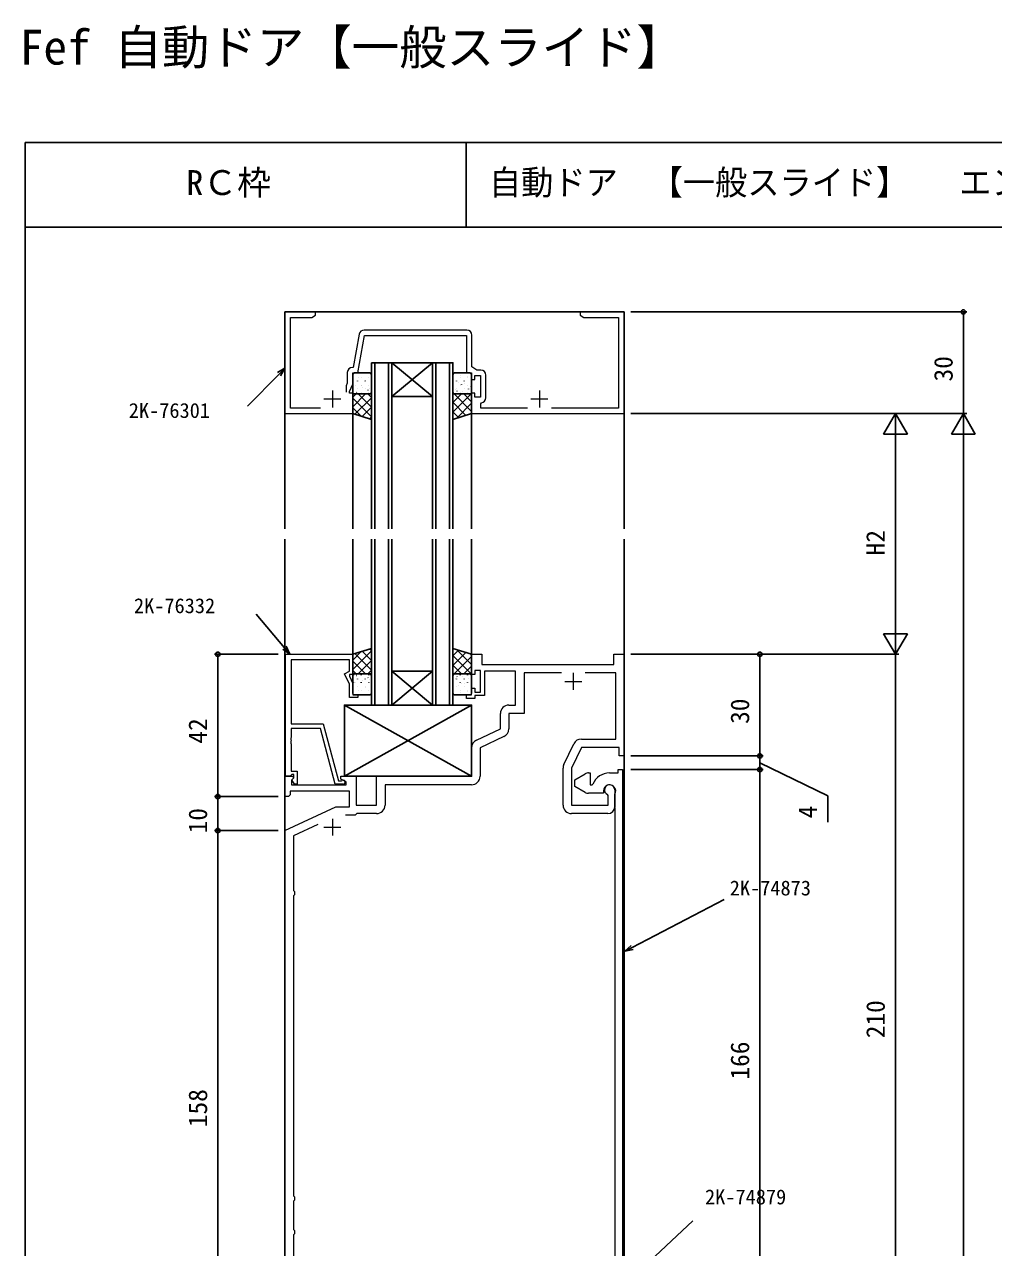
# Model space of a CAD drawing. Units: millimetres, scale not verified. Extents: x -437 to 438, y -681 to 679.
# Drawn here: x -436.9 to -151.2, y 317.8 to 678.6 of the extents above; entities that cross this region are included whole.
import ezdxf
from ezdxf.enums import TextEntityAlignment as Align

# ---------------------------------------------------------------- set-up
doc = ezdxf.new("R2010")
doc.units = ezdxf.units.MM
doc.header["$LTSCALE"] = 4
for name, color, linetype in [('0-1_USER1', 3, 'Continuous'), ('0-3_YKK_12', 2, 'Continuous'), ('0-4_YKK_13', 4, 'Continuous'), ('0-6_YKK_D', 6, 'Continuous'), ('0-7_YKK_ZWAK', 7, 'Continuous')]:
    doc.layers.add(name, color=color, linetype=linetype)
doc.layers.add('0-2_YKK_11', color=7, linetype='Continuous', lineweight=18)
doc.styles.add('ＭＳ ゴシック', font='')
doc.styles.get('ＭＳ ゴシック').set_extended_font_data('MS Gothic')

msp = doc.modelspace()

# ---------------------------------------------------------------- linework, layer by layer
at = {"layer": '0-2_YKK_11'}
for p, q in [((-306.447, 588.43), (-336.746, 588.43)), ((-300.847, 568.47), (-300.847, 575.13)), ((-346.077, 570.6), (-346.077, 565.6)), ((-285.077, 570.6), (-285.077, 565.6)), ((-348.577, 568.1), (-343.577, 568.1)), ((-287.577, 568.1), (-282.577, 568.1)), ((-275.077, 487.3), (-275.077, 482.3)), ((-277.577, 484.8), (-272.577, 484.8)), ((-277.835, 460.309), (-274.955, 466.373)), ((-278.077, 448.3), (-278.077, 459.236)), ((-262.877, 452.8), (-262.877, 447.8)), ((-346.077, 444.3), (-346.077, 439.3)), ((-264.877, 445.8), (-275.577, 445.8)), ((-348.577, 441.8), (-343.577, 441.8))]:
    msp.add_line(p, q, dxfattribs=at)
for points in [[(-349.613, 565.43), (-358.447, 565.43), (-358.447, 592.17), (-352.168, 592.17), (-351.077, 592.8), (-351.077, 593.8), (-360.077, 593.8), (-360.077, 563.8), (-340.077, 563.8), (-340.077, 569.8), (-341.077, 569.8), (-341.077, 570.3), (-340.077, 572.445), (-340.077, 575.8), (-338.577, 575.8), (-336.637, 586.8), (-306.577, 586.8), (-306.577, 575.8), (-305.077, 575.8), (-305.077, 573.8), (-304.077, 573.8), (-304.077, 575), (-302.477, 575), (-302.477, 568.6), (-304.077, 568.6), (-304.077, 569.8), (-305.077, 569.8), (-305.077, 563.8), (-260.077, 563.8), (-260.077, 593.8), (-266.119, 593.8), (-266.302, 593.68), (-266.852, 593.68), (-267.035, 593.8), (-267.119, 593.8), (-267.302, 593.68), (-267.852, 593.68), (-268.035, 593.8), (-273.077, 593.8), (-273.077, 592.8)], [(-273.077, 592.8), (-271.986, 592.17), (-261.707, 592.17), (-261.707, 565.43), (-281.541, 565.43)], [(-338.224, 587.19), (-339.945, 577.43), (-340.207, 577.43)], [(-302.347, 576.63), (-303.562, 576.63), (-304.947, 577.6), (-304.947, 586.93)], [(-341.707, 575.93), (-341.707, 572.806), (-342.077, 572.012), (-342.077, 570.1)], [(-288.613, 565.43), (-302.377, 565.43), (-302.377, 566.69), (-302.122, 566.987)], [(-359.877, 456.8), (-359.877, 492.8), (-340.077, 492.8), (-340.077, 486.8), (-341.077, 486.8), (-341.077, 486.3), (-340.077, 484.155), (-340.077, 480.8), (-338.577, 480.8), (-338.577, 480), (-341.077, 480), (-341.077, 483.934), (-342.497, 486.98), (-341.077, 487.8), (-341.077, 491.17), (-358.247, 491.17), (-358.247, 472.3), (-348.778, 472.3), (-344.277, 455.5), (-343.443, 455.5), (-343.254, 455.567)], [(-294.077, 477.8), (-292.077, 477.8), (-292.077, 487.8), (-301.277, 487.8), (-301.277, 480.6), (-304.077, 480.6), (-304.077, 479.8), (-306.577, 479.8), (-306.577, 480.8), (-305.077, 480.8), (-305.077, 482.8), (-304.077, 482.8), (-304.077, 481.6), (-302.477, 481.6), (-302.477, 488), (-304.077, 488), (-304.077, 486.8), (-305.077, 486.8), (-305.077, 492.8), (-302.077, 492.8), (-302.077, 489.8), (-263.077, 489.8), (-263.077, 492.8), (-260.077, 492.8), (-260.077, 462.8), (-261.577, 462.8), (-261.577, 465.3), (-272.697, 465.3), (-275.577, 459.236), (-275.577, 448.3), (-264.807, 448.3), (-264.807, 451.155), (-264.985, 451.429)], [(-278.541, 487.3), (-289.577, 487.3), (-289.577, 475.3), (-294.077, 475.3), (-294.077, 470.764)], [(-272.697, 467.8), (-262.577, 467.8), (-262.577, 487.3), (-271.613, 487.3)], [(-303.633, 467.473), (-296.577, 470.764), (-296.577, 475.3)], [(-342.877, 454.5), (-345.251, 454.5), (-349.646, 470.9), (-358.247, 470.9), (-358.247, 468.258), (-358.367, 468.075), (-358.367, 467.525), (-358.247, 467.342), (-358.247, 467.258), (-358.367, 467.075), (-358.367, 466.525), (-358.247, 466.342), (-358.247, 458.3), (-356.477, 458.3), (-356.477, 454.5), (-357.3, 454.5), (-358.051, 455.8), (-357.477, 456.374), (-357.477, 457.3), (-358.047, 457.3), (-358.247, 457.1), (-358.547, 456.8), (-359.877, 456.8)], [(-295.52, 468.498), (-302.577, 465.207), (-302.577, 456.8)], [(-333.077, 456.8), (-305.077, 456.8), (-305.077, 465.207)], [(-264.377, 457.8), (-261.877, 457.8), (-261.877, 458.8), (-260.577, 458.8)], [(-260.577, 458.8), (-260.577, 282.8)], [(-360.077, 282.8), (-360.077, 440.8), (-345.065, 447.8), (-341.077, 447.8), (-341.077, 452.37), (-358.577, 452.37), (-358.577, 451.3), (-359.077, 450.8), (-360.077, 450.8), (-360.077, 456.8), (-357.777, 456.8), (-357.567, 456.286), (-357.569, 456.283), (-358.147, 455.706), (-358.147, 454.3), (-342.077, 454.3), (-342.077, 455.134), (-343.577, 456), (-343.577, 456.8), (-339.077, 456.8), (-339.077, 448.3), (-333.077, 448.3), (-333.077, 456.8)], [(-271.577, 452.068), (-274.577, 453.8), (-274.577, 455.8), (-271.577, 457.532)], [(-270.577, 457.8), (-270.077, 457.8), (-270.077, 454.3), (-269.568, 454.3), (-269.29, 454.488)], [(-305.077, 454.3), (-330.577, 454.3), (-330.577, 448.3)], [(-266.177, 452.5), (-266.177, 451.8), (-270.577, 451.8)], [(-262.777, 292.8), (-262.777, 447.546), (-262.817, 447.696), (-262.822, 447.705), (-262.832, 447.722), (-262.837, 447.73), (-262.877, 447.88), (-262.877, 451.418), (-262.834, 451.573)], [(-333.077, 445.8), (-338.877, 445.8), (-339.077, 445.6), (-339.377, 445.3), (-342.216, 445.3)], [(-350.376, 442.565), (-357.577, 439.207), (-357.577, 423.094), (-357.314, 422.796), (-357.314, 421.804), (-357.577, 421.506), (-357.577, 333.094), (-357.314, 332.796), (-357.314, 331.804), (-357.577, 331.506), (-357.577, 323.094), (-357.314, 322.796), (-357.314, 321.804), (-357.577, 321.506), (-357.577, 307.3), (-349.931, 307.3)]]:
    msp.add_lwpolyline(points, dxfattribs=at)
for centre, radius, start, end in [((-336.746, 586.93), 1.5, 90.00001, 169.99999), ((-306.447, 586.93), 1.5, 0.00001, 89.99999), ((-340.207, 575.93), 1.5, 90.00001, 179.99999), ((-302.347, 575.13), 1.5, 0.00001, 89.99999), ((-302.347, 568.47), 1.5, 278.62693, 360), ((-294.077, 475.3), 2.5, 90.00001, 179.99999), ((-296.577, 470.764), 2.5, 295, 0), ((-302.577, 465.207), 2.5, 115.00001, 180.00001), ((-272.697, 465.3), 2.5, 90, 154.59228), ((-275.577, 459.236), 2.5, 154.5923, 180), ((-342.877, 455.1), 0.6, 270.00003, 128.94244), ((-305.077, 456.8), 2.5, 270.00001, 359.99999), ((-270.577, 455.8), 2, 89.99998, 120), ((-264.377, 452.5), 5.3, 89.99999, 157.9757), ((-270.577, 453.8), 2, 240, 270.00002), ((-264.377, 452.5), 1.8, 328.99728, 179.99999), ((-264.377, 452.8), 1.5, 0.00002, 246.07405), ((-333.077, 448.3), 2.5, 270.00001, 359.99999), ((-275.577, 448.3), 2.5, 180.00001, 269.99999), ((-264.877, 447.8), 2, 270.00001, 359.99999)]:
    msp.add_arc(centre, radius, start, end, dxfattribs=at)
at = {"layer": '0-3_YKK_12'}
for p, q in [((-360.077, 593.8), (-360.077, 529.8)), ((-360.077, 593.8), (-260.077, 593.8)), ((-260.077, 529.8), (-260.077, 593.8)), ((-334.577, 529.8), (-334.577, 578.8)), ((-333.577, 578.8), (-333.577, 529.8)), ((-329.577, 529.8), (-329.577, 578.8)), ((-328.577, 578.8), (-316.577, 578.8)), ((-328.577, 578.8), (-316.577, 568.8)), ((-316.577, 578.8), (-328.577, 568.8)), ((-316.577, 529.8), (-316.577, 578.8)), ((-315.577, 578.8), (-315.577, 529.8)), ((-311.577, 529.8), (-311.577, 578.8)), ((-328.577, 568.8), (-316.577, 568.8)), ((-340.077, 563.8), (-340.077, 529.8)), ((-305.077, 563.8), (-305.077, 529.8)), ((-360.077, 526.8), (-360.077, 136.2)), ((-340.077, 526.8), (-340.077, 492.8)), ((-334.577, 477.8), (-334.577, 526.8)), ((-333.577, 526.8), (-333.577, 477.8)), ((-329.577, 477.8), (-329.577, 526.8)), ((-328.577, 526.8), (-328.577, 477.8)), ((-316.577, 477.8), (-316.577, 526.8)), ((-315.577, 526.8), (-315.577, 477.8)), ((-311.577, 477.8), (-311.577, 526.8)), ((-310.577, 526.8), (-310.577, 477.8)), ((-305.077, 526.8), (-305.077, 492.8)), ((-260.077, 136.2), (-260.077, 526.8)), ((-328.577, 487.8), (-316.577, 487.8)), ((-328.577, 477.8), (-316.577, 487.8)), ((-316.577, 477.8), (-328.577, 487.8)), ((-328.577, 477.8), (-334.577, 477.8)), ((-328.577, 477.8), (-316.577, 477.8)), ((-310.577, 477.8), (-316.577, 477.8))]:
    msp.add_line(p, q, dxfattribs=at)
for points in [[(-334.577, 578.8), (-328.577, 578.8), (-328.577, 529.8)], [(-316.577, 578.8), (-310.577, 578.8), (-310.577, 529.8)]]:
    msp.add_lwpolyline(points, dxfattribs=at)
at = {"layer": '0-4_YKK_13'}
for p, q in [((-340.077, 570.085), (-340.077, 575.3)), ((-339.862, 574.44), (-339.862, 574.478)), ((-339.577, 575.8), (-335.077, 575.8)), ((-338.651, 575.651), (-338.651, 575.689)), ((-338.339, 574.402), (-338.337, 574.409)), ((-338.198, 575.634), (-338.157, 575.697)), ((-337.619, 574.44), (-337.619, 574.478)), ((-336.468, 573.67), (-336.465, 573.677)), ((-336.408, 575.651), (-336.408, 575.689)), ((-335.377, 574.44), (-335.377, 574.478)), ((-334.577, 575.3), (-334.577, 570.085)), ((-310.577, 575.3), (-310.577, 570.085)), ((-305.577, 575.8), (-310.077, 575.8)), ((-309.498, 575.651), (-309.498, 575.689)), ((-308.467, 574.44), (-308.467, 574.478)), ((-308.26, 575.106), (-308.257, 575.113)), ((-307.256, 575.651), (-307.256, 575.689)), ((-306.288, 574.656), (-306.286, 574.663)), ((-306.224, 574.44), (-306.224, 574.478)), ((-305.077, 570.085), (-305.077, 575.3)), ((-339.862, 572.16), (-339.862, 572.198)), ((-339.168, 572.062), (-339.165, 572.069)), ((-338.979, 570.015), (-338.937, 570.078)), ((-338.651, 573.371), (-338.651, 573.409)), ((-338.651, 571.091), (-338.651, 571.129)), ((-337.644, 572.032), (-337.602, 572.095)), ((-337.619, 572.16), (-337.619, 572.198)), ((-337.196, 571.613), (-337.194, 571.62)), ((-336.408, 573.371), (-336.408, 573.409)), ((-336.408, 571.091), (-336.408, 571.129)), ((-335.601, 570.678), (-335.56, 570.741)), ((-335.377, 572.16), (-335.377, 572.198)), ((-335.237, 571.128), (-335.234, 571.135)), ((-309.729, 570.956), (-309.727, 570.963)), ((-309.498, 573.371), (-309.498, 573.409)), ((-309.498, 571.091), (-309.498, 571.129)), ((-309.363, 570.366), (-309.322, 570.429)), ((-308.988, 573.048), (-308.986, 573.055)), ((-308.467, 572.16), (-308.467, 572.198)), ((-308.028, 572.383), (-307.987, 572.446)), ((-307.858, 570.224), (-307.855, 570.231)), ((-307.256, 573.371), (-307.256, 573.409)), ((-307.256, 571.091), (-307.256, 571.129)), ((-307.029, 572.564), (-307.027, 572.571)), ((-306.224, 572.16), (-306.224, 572.198)), ((-305.986, 571.029), (-305.944, 571.092)), ((-305.158, 571.832), (-305.155, 571.839)), ((-340.077, 568.629), (-339.121, 569.585)), ((-340.077, 565.801), (-336.293, 569.585)), ((-340.077, 568.335), (-334.577, 562.835)), ((-339.896, 570.004), (-339.894, 570.012)), ((-339.862, 569.88), (-339.862, 569.918)), ((-335.077, 569.585), (-339.577, 569.585)), ((-339.448, 563.602), (-334.577, 568.472)), ((-338.498, 569.585), (-334.577, 565.663)), ((-337.619, 569.88), (-337.619, 569.918)), ((-335.67, 569.585), (-334.577, 568.492)), ((-335.377, 569.88), (-335.377, 569.918)), ((-310.577, 567.017), (-308.009, 569.585)), ((-310.577, 564.188), (-305.18, 569.585)), ((-310.577, 567.119), (-306.735, 563.277)), ((-310.214, 569.585), (-305.077, 564.448)), ((-310.077, 569.585), (-305.577, 569.585)), ((-309.545, 562.392), (-305.077, 566.86)), ((-308.467, 569.88), (-308.467, 569.918)), ((-307.386, 569.585), (-305.077, 567.276)), ((-306.224, 569.88), (-306.224, 569.918)), ((-305.886, 569.774), (-305.884, 569.782)), ((-340.077, 565.506), (-337.585, 563.014)), ((-337.297, 562.924), (-334.577, 565.644)), ((-335.147, 562.246), (-334.577, 562.816)), ((-310.577, 564.291), (-308.886, 562.599)), ((-305.415, 563.694), (-305.077, 564.031)), ((-335.147, 494.354), (-334.577, 493.784)), ((-340.077, 488.265), (-334.577, 493.765)), ((-340.077, 491.094), (-337.585, 493.586)), ((-340.077, 490.799), (-336.293, 487.015)), ((-339.448, 492.998), (-334.577, 488.128)), ((-338.498, 487.015), (-334.577, 490.937)), ((-337.297, 493.676), (-334.577, 490.956)), ((-310.577, 492.309), (-308.886, 494.001)), ((-310.577, 489.481), (-306.735, 493.323)), ((-310.577, 492.412), (-305.18, 487.015)), ((-310.214, 487.015), (-305.077, 492.152)), ((-309.545, 494.208), (-305.077, 489.74)), ((-305.415, 492.906), (-305.077, 492.569)), ((-340.077, 487.971), (-339.121, 487.015)), ((-335.67, 487.015), (-334.577, 488.108)), ((-310.577, 489.583), (-308.009, 487.015)), ((-307.386, 487.015), (-305.077, 489.324)), ((-340.077, 486.515), (-340.077, 481.3)), ((-339.896, 486.596), (-339.894, 486.588)), ((-339.862, 486.72), (-339.862, 486.683)), ((-339.862, 484.44), (-339.862, 484.403)), ((-335.077, 487.015), (-339.577, 487.015)), ((-339.168, 484.538), (-339.165, 484.531)), ((-338.979, 486.585), (-338.937, 486.522)), ((-338.651, 485.509), (-338.651, 485.471)), ((-337.644, 484.568), (-337.602, 484.505)), ((-337.619, 486.72), (-337.619, 486.683)), ((-337.619, 484.44), (-337.619, 484.403)), ((-337.196, 484.987), (-337.194, 484.98)), ((-336.408, 485.509), (-336.408, 485.471)), ((-335.601, 485.922), (-335.56, 485.859)), ((-335.377, 486.72), (-335.377, 486.683)), ((-335.377, 484.44), (-335.377, 484.403)), ((-335.237, 485.472), (-335.234, 485.465)), ((-334.577, 481.3), (-334.577, 486.515)), ((-310.577, 481.3), (-310.577, 486.515)), ((-310.077, 487.015), (-305.577, 487.015)), ((-309.729, 485.644), (-309.727, 485.637)), ((-309.498, 485.509), (-309.498, 485.471)), ((-309.363, 486.234), (-309.322, 486.171)), ((-308.988, 483.552), (-308.986, 483.545)), ((-308.467, 486.72), (-308.467, 486.683)), ((-308.467, 484.44), (-308.467, 484.403)), ((-308.028, 484.217), (-307.987, 484.154)), ((-307.858, 486.376), (-307.855, 486.369)), ((-307.256, 485.509), (-307.256, 485.471)), ((-307.029, 484.036), (-307.027, 484.029)), ((-306.224, 486.72), (-306.224, 486.683)), ((-306.224, 484.44), (-306.224, 484.403)), ((-305.986, 485.571), (-305.944, 485.508)), ((-305.886, 486.826), (-305.884, 486.818)), ((-305.158, 484.768), (-305.155, 484.761)), ((-305.077, 486.515), (-305.077, 481.3)), ((-339.862, 482.16), (-339.862, 482.123)), ((-339.577, 480.8), (-335.077, 480.8)), ((-338.651, 483.229), (-338.651, 483.191)), ((-338.651, 480.949), (-338.651, 480.911)), ((-338.339, 482.198), (-338.337, 482.191)), ((-338.198, 480.966), (-338.157, 480.903)), ((-337.619, 482.16), (-337.619, 482.123)), ((-336.468, 482.93), (-336.465, 482.923)), ((-336.408, 483.229), (-336.408, 483.191)), ((-336.408, 480.949), (-336.408, 480.911)), ((-335.377, 482.16), (-335.377, 482.123)), ((-305.577, 480.8), (-310.077, 480.8)), ((-309.498, 483.229), (-309.498, 483.191)), ((-309.498, 480.949), (-309.498, 480.911)), ((-308.467, 482.16), (-308.467, 482.123)), ((-308.26, 481.494), (-308.257, 481.487)), ((-307.256, 483.229), (-307.256, 483.191)), ((-307.256, 480.949), (-307.256, 480.911)), ((-306.288, 481.944), (-306.286, 481.937)), ((-306.224, 482.16), (-306.224, 482.123)), ((-305.077, 477.8), (-342.577, 456.8)), ((-342.577, 477.8), (-305.077, 456.8))]:
    msp.add_line(p, q, dxfattribs=at)
for points in [[(-340.077, 563.8), (-340.077, 569.585), (-334.577, 569.585), (-334.577, 562.066)], [(-305.077, 563.8), (-305.077, 569.585), (-310.577, 569.585), (-310.577, 562.066)], [(-340.077, 492.8), (-340.077, 487.015), (-334.577, 487.015), (-334.577, 494.534)], [(-305.077, 492.8), (-305.077, 487.015), (-310.577, 487.015), (-310.577, 494.534)], [(-342.577, 456.8), (-305.077, 456.8), (-305.077, 477.8), (-342.577, 477.8)]]:
    msp.add_lwpolyline(points, close=True, dxfattribs=at)
for centre, start, end in [((-339.577, 575.3), 90, 180), ((-335.077, 575.3), 0, 90), ((-310.077, 575.3), 90, 180), ((-305.577, 575.3), 0, 90), ((-339.577, 570.085), 180, 270), ((-335.077, 570.085), 270, 0), ((-310.077, 570.085), 180, 270), ((-305.577, 570.085), 270, 0), ((-339.577, 486.515), 90, 180), ((-335.077, 486.515), 0, 90), ((-310.077, 486.515), 90, 180), ((-305.577, 486.515), 0, 90), ((-339.577, 481.3), 180, 270), ((-335.077, 481.3), 270, 0), ((-310.077, 481.3), 180, 270), ((-305.577, 481.3), 270, 0)]:
    msp.add_arc(centre, 0.5, start, end, dxfattribs=at)
at = {"layer": '0-6_YKK_D'}
for p, q in [((-258.077, 593.8), (-159.08, 593.8)), ((-160.08, 563.8), (-160.08, 593.8)), ((-258.077, 563.8), (-159.08, 563.8)), ((-258.077, 563.8), (-159.08, 563.8)), ((-258.077, 563.8), (-179.08, 563.8)), ((-180.08, 563.8), (-183.58, 557.738)), ((-180.08, 563.8), (-176.58, 557.738)), ((-180.08, 563.8), (-180.08, 551.676)), ((-160.08, 563.8), (-163.58, 557.738)), ((-160.08, 563.8), (-156.58, 557.738)), ((-160.08, 563.8), (-160.08, 551.676)), ((-183.58, 557.738), (-176.58, 557.738)), ((-180.08, 499.8), (-180.08, 556.8)), ((-163.58, 557.738), (-156.58, 557.738)), ((-160.08, -66.4), (-160.08, 556.8)), ((-180.08, 492.8), (-180.08, 504.924)), ((-180.08, 492.8), (-183.58, 498.862)), ((-176.58, 498.862), (-183.58, 498.862)), ((-180.08, 492.8), (-176.58, 498.862)), ((-362.077, 492.8), (-380.877, 492.8)), ((-379.877, 492.8), (-379.877, 450.8)), ((-258.077, 492.8), (-219.075, 492.8)), ((-258.077, 492.8), (-179.08, 492.8)), ((-258.077, 492.8), (-179.08, 492.8)), ((-220.075, 492.8), (-220.075, 462.8)), ((-180.08, 282.8), (-180.08, 492.8)), ((-258.077, 462.8), (-219.075, 462.8)), ((-258.077, 462.8), (-219.075, 462.8)), ((-220.075, 462.8), (-220.075, 458.8)), ((-258.077, 458.8), (-219.075, 458.8)), ((-257.077, 458.8), (-219.075, 458.8)), ((-220.075, 458.8), (-220.075, 292.8)), ((-362.077, 450.8), (-380.877, 450.8)), ((-362.077, 450.8), (-380.877, 450.8)), ((-379.877, 450.8), (-379.877, 440.8)), ((-362.077, 440.8), (-380.877, 440.8)), ((-362.077, 440.8), (-380.877, 440.8)), ((-379.877, 282.8), (-379.877, 440.8))]:
    msp.add_line(p, q, dxfattribs=at)
for points in [[(-360.077, 577.189), (-361.831, 575.407), (-371.124, 565.964)], [(-362.308, 575.877), (-360.077, 577.189), (-361.353, 574.937)], [(-358.625, 492.8), (-360.241, 494.707), (-368.611, 504.587)], [(-359.73, 495.14), (-358.625, 492.8), (-360.752, 494.274)], [(-220.075, 460.8), (-200.08, 451.032), (-200.08, 443.302)], [(-259.903, 405.185), (-257.686, 406.34), (-230.575, 420.468)], [(-257.377, 405.746), (-259.903, 405.185), (-257.996, 406.934)], [(-274.852, 292.8), (-273.03, 294.511), (-239.857, 325.661)]]:
    msp.add_lwpolyline(points, dxfattribs=at)
for centre in [(-160.08, 593.8), (-379.877, 492.8), (-220.075, 492.8), (-220.075, 462.8), (-220.075, 462.8), (-220.075, 458.8), (-220.075, 458.8), (-379.877, 450.8), (-379.877, 450.8), (-379.877, 440.8), (-379.877, 440.8)]:
    msp.add_circle(centre, 0.637, dxfattribs=at)
at = {"layer": '0-7_YKK_ZWAK'}
for p, q in [((-436.7, 643.8), (-436.7, -681.2)), ((438.3, 643.8), (-436.7, 643.8)), ((-306.7, 643.8), (-306.7, 618.8)), ((438.3, 618.8), (-436.7, 618.8))]:
    msp.add_line(p, q, dxfattribs=at)

# ---------------------------------------------------------------- texts
at = {"layer": '0-1_USER1', "style": 'ＭＳ ゴシック'}
for s, height, p in [('Fef 自動ドア【一般スライド】', 10.26, (-438.288, 663.658)), ('RＣ枠', 7.331, (-389.172, 626.073))]:
    msp.add_text(s, height=height, dxfattribs=at).set_placement(p, align=Align.BOTTOM_LEFT)
at = {"layer": '0-1_USER1', "style": 'ＭＳ ゴシック', "width": 0.95}
for s, p in [('自動ドア', (-299.952, 626.13)), ('【一般スライド】', (-252.29, 626.13)), (' エンジン内蔵 たて骨60㎜見付 たてかまち60㎜見付 枠：35㎜溝幅 障子：35㎜溝幅', (-166.034, 626.13))]:
    msp.add_text(s, height=7.331, dxfattribs=at).set_placement(p, align=Align.BOTTOM_LEFT)
at = {"layer": '0-6_YKK_D', "style": 'ＭＳ ゴシック'}
for s, p in [('30', (-161.58, 573.26)), ('H2', (-181.58, 521.972)), ('30', (-221.575, 472.26)), ('42', (-381.377, 466.431)), ('4', (-201.58, 444.419)), ('10', (-381.377, 439.962)), ('210', (-181.58, 379.533)), ('166', (-221.575, 367.341)), ('158', (-381.377, 353.299))]:
    msp.add_text(s, height=5.499, rotation=90, dxfattribs=at).set_placement(p, align=Align.BOTTOM_LEFT)
for s, p in [('2K-76301', (-406.127, 561.196)), ('2K-76332', (-404.602, 503.6)), ('2K-74873', (-228.946, 420.34)), ('2K-74879', (-236.243, 329.215))]:
    msp.add_text(s, height=4.399, dxfattribs=at).set_placement(p, align=Align.BOTTOM_LEFT)

doc.saveas('drawing.dxf')
